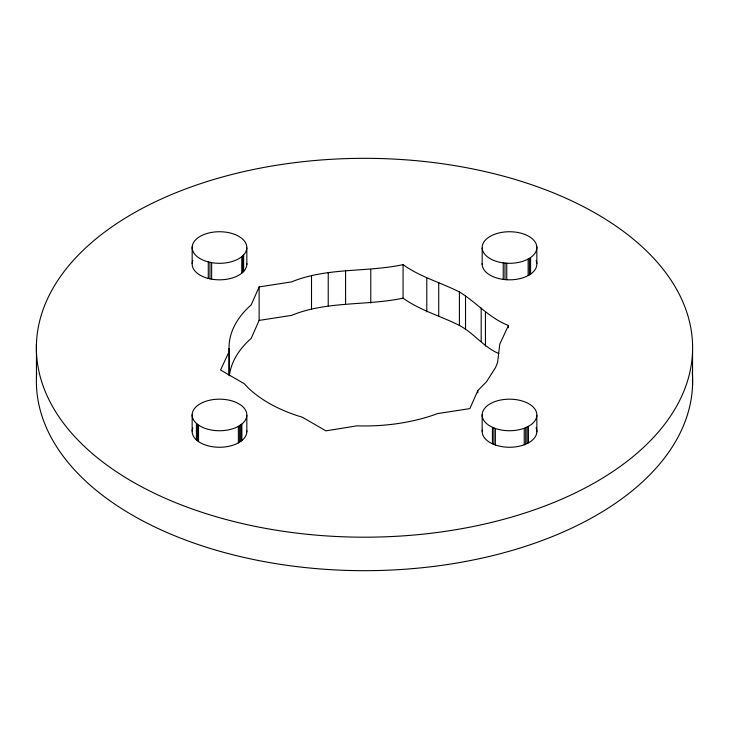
<?xml version="1.0" encoding="UTF-8"?>
<svg xmlns="http://www.w3.org/2000/svg" width="729" height="729" viewBox="0 0 729 729"><rect width="100%" height="100%" fill="white"/><g stroke="black" fill="none" stroke-linecap="round" stroke-linejoin="round"><path stroke-width="1.09" d="M508.441 327.722L508.441 325.489C489.359 318.136 476.447 302.38 459.407 291.946C440.671 282.46 420.323 277.047 403.073 264.654C366.195 272.491 327.057 267.288 291.527 281.904L259.132 286.916L251.177 304.904A135.476 78.213 0 0 0 229.034 348.471L229.034 375.262M259.132 286.916L259.132 320.405L251.177 338.393A135.476 78.213 0 0 0 229.353 375.827M508.441 325.489L499.757 344.197L497.606 362.313L495.674 367.307L486.544 381.704L477.823 390.607L469.868 408.595L437.473 413.607L433.308 415.129A135.476 78.213 0 0 1 356.882 425.845L325.927 430.857L302.216 417.161L297.842 415.849A135.476 78.213 0 0 1 247.805 387.482L244.197 383.673L220.559 370.022L229.243 351.314L229.034 348.471M208.284 261.911L211.638 262.64A27.347 15.783 0 0 0 241.764 256.672L243.65 254.913A27.347 15.783 0 0 0 225.616 232.132L222.09 231.804A27.347 15.783 0 0 0 196.229 239.221L194.552 241.044A27.347 15.783 0 0 0 208.284 261.911L208.284 278.432L211.638 279.161A27.347 15.783 0 0 0 241.764 273.193L243.65 271.434A27.347 15.783 0 0 0 246.821 263.47M196.411 423.412L198.516 425.08A27.347 15.783 0 0 0 238.374 426.374L241.864 424.032A27.347 15.783 0 0 0 240.47 404.823L238 403.328A27.347 15.783 0 0 0 199.363 404.267L197.122 405.88A27.347 15.783 0 0 0 196.411 423.412L196.411 439.933L198.516 441.601A27.347 15.783 0 0 0 238.374 442.895L241.864 440.553A27.347 15.783 0 0 0 246.812 430.812M503.229 262.877L506.755 263.224A27.347 15.783 0 0 0 528.142 259.068L530.594 257.565A27.347 15.783 0 0 0 514.036 231.95L510.473 231.74A27.347 15.783 0 0 0 489.606 236.697L487.327 238.283A27.347 15.783 0 0 0 503.229 262.877L503.229 279.398L506.755 279.745A27.347 15.783 0 0 0 528.142 275.589L530.594 274.086A27.347 15.783 0 0 0 536.152 260.49M492.43 427.285L495.365 428.461A27.347 15.783 0 0 0 524.242 428.251L528.452 426.337A27.347 15.783 0 0 0 525.153 402.007L522.092 400.941A27.347 15.783 0 0 0 493.305 402.235L490.562 403.565A27.347 15.783 0 0 0 492.43 427.285L492.43 443.806L495.365 444.982A27.347 15.783 0 0 0 524.242 444.772L528.452 442.858A27.347 15.783 0 0 0 536.052 427.695M498.855 353.574C483.628 347.177 473.905 333.089 459.407 325.435C440.671 315.949 420.323 310.536 403.073 298.143C366.195 305.98 327.057 300.776 291.527 315.393L259.132 320.405M692.55 351.506A328.114 189.431 0 0 1 194.853 509.908A328.114 189.431 0 0 1 206.097 181.858A328.114 189.431 0 0 1 692.55 351.506L692.55 384.994M536.836 247.04L536.836 263.561M536.845 415.275L536.845 431.796M530.594 257.565L530.594 274.086M529.409 258.339L529.409 274.86M528.452 426.337L528.452 442.858M528.142 259.068L528.142 275.589M527.122 427.03L527.122 443.551M525.709 427.668L525.709 444.189M524.242 428.251L524.242 444.772M506.755 263.224L506.755 279.745M504.978 263.087L504.978 279.608M495.365 428.461L495.365 444.982M493.861 427.905L493.861 444.426M485.441 312.522L485.441 346.011M482.179 247.988L482.179 264.509M482.17 414.637L482.17 431.158M481.195 308.03L481.195 341.518M477.823 390.607L477.823 392.84M465.53 295.646L465.53 329.134M459.407 291.946L459.407 325.435M438.721 282.323L438.721 315.812M426.784 278.35L426.784 311.839M403.073 264.654L403.073 298.143M370.779 269.648L370.779 303.136M345.582 270.304L345.582 303.793M328.232 272.4L328.232 305.888M311.511 275.772L311.511 309.26M246.821 247.988L246.821 264.509M246.83 415.32L246.83 431.841M243.65 254.913L243.65 271.434M242.757 255.806L242.757 272.327M241.764 256.672L241.764 273.193M241.864 424.032L241.864 440.553M240.789 424.852L240.789 441.373M239.622 425.636L239.622 442.157M238.374 426.374L238.374 442.895M229.243 351.314L229.243 374.761M211.638 262.64L211.638 279.161M209.943 262.303L209.943 278.824M198.516 425.08L198.516 441.601M197.413 424.269L197.413 440.79M192.164 247.049L192.164 263.57M192.155 414.582L192.155 431.103M36.45 344.006L36.45 377.494M196.411 439.933A27.347 15.783 0 0 1 192.811 428.032M492.43 443.806A27.347 15.783 0 0 1 482.261 430.128M208.284 278.432A27.347 15.783 0 0 1 192.848 260.499M692.277 372.592A328.114 189.431 0 0 1 364.846 570.679A328.114 189.431 0 0 1 36.696 372.993M503.229 279.398A27.347 15.783 0 0 1 482.179 263.479"/></g></svg>
